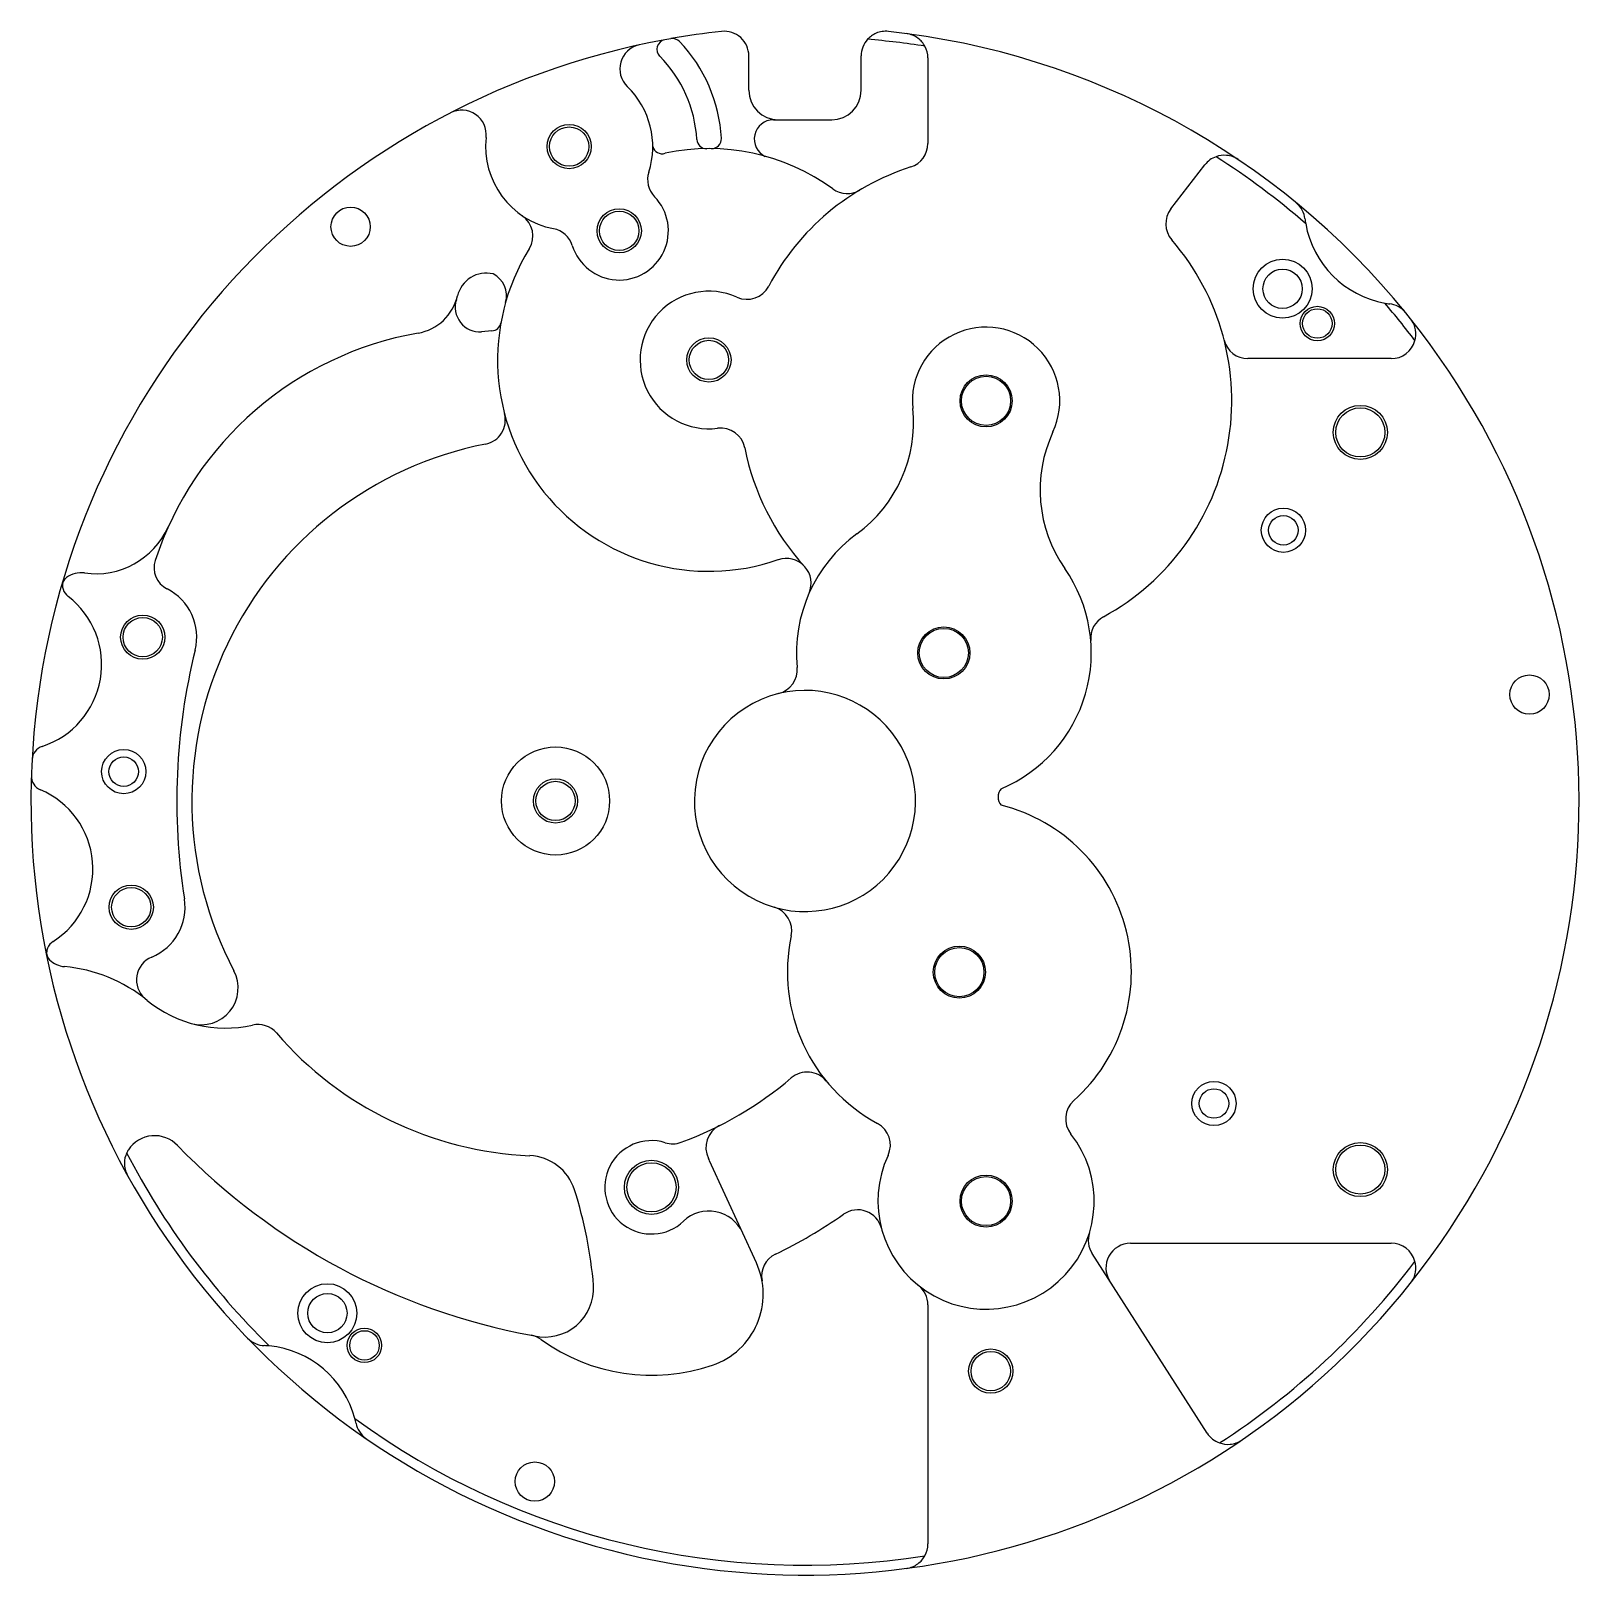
# Model space of a CAD drawing. Header units: millimetres. Extents: x -15.8 to 15.8, y -15.8 to 15.7.
import ezdxf

# ---------------------------------------------------------------- set-up
doc = ezdxf.new("R2010")
doc.units = ezdxf.units.MM

msp = doc.modelspace()

# ---------------------------------------------------------------- linework, layer by layer
at = {"color": 7, "linetype": 'Continuous', "lineweight": 25}
for p, q in [((-2.732, 15.511), (-2.852, 15.49)), ((-1.143, 14.46), (-1.143, 15.161)), ((1.143, 14.46), (1.143, 15.161)), ((2.5, 15.118), (2.5, 13.377)), ((-0.643, 13.86), (0.543, 13.86)), ((7.445, 12.048), (8.138, 12.945)), ((12.321, 9.811), (12.223, 9.933)), ((-6.37, 9.564), (-6.58, 9.549)), ((11.929, 9), (9.014, 9)), ((-0.012, 4.774), (-0.006, 4.767)), ((-0.989, -9.4), (-1.942, -7.32)), ((6.624, -9), (11.929, -9)), ((8.183, -12.861), (5.843, -9.208)), ((2.5, -10.251), (2.5, -15.118)), ((-5.571, -10.871), (-5.507, -10.883))]:
    msp.add_line(p, q, dxfattribs=at)
for centre, radius in [((-4.798, 13.315), 0.45), ((-4.798, 13.315), 0.4), ((-9.245, 11.685), 0.4), ((-3.78, 11.6), 0.45), ((-3.78, 11.6), 0.4), ((9.718, 10.422), 0.6), ((9.718, 10.422), 0.4), ((10.425, 9.715), 0.35), ((10.425, 9.715), 0.3), ((-1.955, 8.973), 0.45), ((-1.955, 8.973), 0.4), ((3.684, 8.141), 0.53), ((3.684, 8.141), 0.5), ((11.3, 7.5), 0.55), ((11.3, 7.5), 0.5), ((9.734, 5.508), 0.45), ((9.734, 5.508), 0.3), ((-13.476, 3.333), 0.45), ((-13.476, 3.333), 0.4), ((2.825, 3.012), 0.53), ((2.825, 3.012), 0.5), ((14.742, 2.164), 0.4), ((-13.863, 0.597), 0.45), ((-5.076, 0), 1.1), ((-13.863, 0.597), 0.3), ((-5.076, 0), 0.45), ((-5.076, 0), 0.4), ((-13.709, -2.162), 0.45), ((-13.709, -2.162), 0.4), ((3.141, -3.482), 0.53), ((3.141, -3.482), 0.5), ((8.322, -6.155), 0.45), ((8.322, -6.155), 0.3), ((11.3, -7.5), 0.55), ((11.3, -7.5), 0.5), ((-3.124, -7.861), 0.55), ((-3.124, -7.861), 0.5), ((3.684, -8.141), 0.53), ((3.684, -8.141), 0.5), ((-9.718, -10.422), 0.6), ((-9.718, -10.422), 0.4), ((-8.964, -11.078), 0.35), ((-8.964, -11.078), 0.3), ((3.78, -11.6), 0.45), ((3.78, -11.6), 0.4), ((-5.497, -13.849), 0.4)]:
    msp.add_circle(centre, radius, dxfattribs=at)
for centre, radius, start, end in [((0, 0), 15.75, 100.4329, 38.5319), ((-2.816, 15.293), 0.2, 100.4329, 224.9419), ((0, 0), 15.75, 96.1833, 99.9882), ((-2.697, 15.314), 0.2, 43.5835, 99.9882), ((-4.798, 13.315), 3.101, 3.1136, 43.5835), ((-1.643, 15.161), 0.5, 0, 96.1833), ((1.643, 15.161), 0.5, 137.6946, 180), ((0, 0), 15.55, 80.9758, 85.305), ((0, 0), 15.75, 39.0999, 83.8167), ((-3.268, 14.896), 0.5, 102.3752, 225.9418), ((-4.798, 13.315), 2.601, 3.2261, 44.9419), ((2, 15.118), 0.5, 0, 28.5862), ((-4.798, 13.315), 1.7, 342.2486, 45.9418), ((-0.543, 14.46), 0.6, 180, 270), ((0.543, 14.46), 0.6, 270, 0), ((-6.985, 13.556), 0.5, 353.6928, 117.2594), ((-0.643, 13.47), 0.39, 90, 244.8913), ((-4.798, 13.315), 1.7, 173.6928, 259.1522), ((-2.906, 13.37), 0.2, 196.0591, 287.2326), ((-1.955, 8.973), 4.3, 54.0951, 101.9733), ((-2.002, 13.472), 0.2, 183.2261, 270.6041), ((-1.902, 13.472), 0.2, 269.3288, 3.1136), ((2, 13.377), 0.5, 287.8337, 0), ((8.533, 12.639), 0.5, 109.8522, 142.3249), ((0, 0), 15.55, 49.07, 57.4626), ((-2.703, 12.644), 0.5, 162.2486, 224.1028), ((3.684, 8.141), 5, 107.8337, 152.183), ((-3.78, 11.6), 1, 197.298, 44.1028), ((0.86, 12.86), 0.5, 234.0951, 300.8953), ((7.841, 11.743), 0.5, 142.3249, 220.9077), ((-6.037, 11.497), 0.5, 328.2714, 55.7199), ((12.157, 12.097), 2, 190.0429, 259.6747), ((-5.212, 11.154), 0.5, 17.298, 79.1522), ((3.684, 8.141), 5, 298.5468, 40.9077), ((-1.955, 8.973), 4.3, 148.2714, 289.1261), ((-6.487, 10.141), 0.6, 76.456, 166.8741), ((-6.573, 10.279), 0.5, 344.2059, 63.0536), ((-1.18, 10.707), 0.5, 245.9414, 332.183), ((-8.046, 10.505), 1, 279.9216, 346.8741), ((-6.617, 10.047), 0.5, 162.2364, 274.3002), ((-1.955, 8.973), 1.4, 65.9414, 277.2798), ((0, 0), 15.55, 37.0436, 40.6476), ((-6.688, 2.744), 6.878, 99.9216, 161.7822), ((-6.385, 9.764), 0.2, 274.3002, 349.8733), ((3.684, 8.141), 1.5, 335.0721, 185.9102), ((9.014, 9.5), 0.5, 194.3065, 270), ((11.929, 9.5), 0.5, 270, 344.6541), ((-6.597, 7.752), 0.5, 281.0991, 14.7278), ((-0.593, 7.698), 2.8, 306.1094, 5.9102), ((-1.714, 7.088), 0.5, 11.0383, 97.2798), ((-5.076, 0), 7.4, 101.0991, 207.8231), ((7.584, 6.329), 2.8, 155.0721, 214.873), ((3.684, 8.141), 5, 191.0383, 222.3259), ((-14.434, 6.245), 1.622, 261.9302, 335.6796), ((2.825, 3.012), 3, 126.1094, 185.6108), ((-12.766, 4.745), 0.48, 161.7822, 243.2667), ((-0.382, 4.437), 0.5, 42.3259, 109.1261), ((-0.375, 4.43), 0.5, 336.1112, 42.4355), ((2.825, 3.012), 3, 292.9301, 34.873), ((-14.91, 4.386), 0.2, 126.2766, 187.6967), ((-14.81, 4.399), 0.3, 163.4567, 232.3751), ((-14.732, 4.144), 0.5, 81.9302, 126.2766), ((-16.062, 2.776), 1.75, 288.0166, 52.3751), ((-13.476, 3.333), 1.1, 346.1063, 63.2667), ((6.313, 3.31), 0.5, 118.5468, 184.8711), ((0, 0), 12.783, 166.1063, 188.9601), ((-0.658, 2.67), 0.5, 283.8408, 5.6108), ((0, 0), 2.25, 253.7638, 103.8408), ((0, 0), 2.25, 103.8408, 253.7638), ((-15.428, 0.826), 0.3, 108.0166, 176.935), ((-15.442, 0.504), 0.3, 178.1298, 247.0483), ((-16.241, -1.384), 1.75, 302.6897, 67.0483), ((4.179, 0.081), 0.25, 137.5753, 222.4219), ((3.141, -3.482), 3.5, 311.7236, 75.8989), ((-13.709, -2.162), 1.096, 292.2707, 8.9601), ((-0.769, -2.64), 0.5, 347.8467, 73.7638), ((3.141, -3.482), 3.5, 167.8467, 241.572), ((-15.134, -3.109), 0.3, 122.6897, 191.6081), ((-15.232, -3.09), 0.2, 169.0655, 226.4239), ((-15.025, -2.872), 0.5, 226.4239, 264.8935), ((-15.346, -6.458), 3.1, 50.77, 84.8935), ((-13.104, -3.639), 0.5, 112.2707, 228.7877), ((-12.284, -3.804), 0.75, 253.9996, 27.8231), ((-10.413, -0.565), 4.585, 228.7877, 229.5917), ((-11.8, -2.115), 2.507, 230.77, 282.7831), ((-11.134, -5.047), 0.5, 40.8038, 102.7831), ((-5.287, 0), 7.224, 220.8038, 267.5133), ((-5.076, 0), 7.4, 290.1903, 310.4124), ((0.045, -6.015), 0.5, 39.2831, 130.4124), ((5.804, -6.468), 0.5, 131.7236, 218.2893), ((-1.516, -7.052), 0.5, 116.7887, 206.7082), ((1.237, -7), 0.5, 335.0063, 61.572), ((-13.233, -7.449), 0.639, 43.1983, 146.67), ((-3.124, -7.861), 0.95, 72.7962, 313.4906), ((3.684, -8.141), 2.2, 155.0063, 38.2893), ((-13.349, -7.373), 0.5, 146.67, 155.0332), ((0, 0), 15.55, 207.4228, 225.4882), ((-3.084, 2.403), 13.505, 224.1949, 259.3908), ((-5.642, -8.216), 1, 17.7041, 87.6137), ((-2.695, -6.476), 0.5, 252.7962, 290.1903), ((-3.124, -7.861), 1.3, 24.6141, 26.7082), ((-13.084, -10.592), 8.812, 4.7586, 17.7041), ((-1.954, -9.094), 0.75, 24.6141, 133.4906), ((-5.076, 0), 10.25, 295.8853, 304.8772), ((1.071, -8.819), 0.5, 14.5472, 124.8772), ((6.264, -8.938), 0.5, 162.8229, 212.6412), ((6.624, -9.5), 0.5, 90, 212.6412), ((11.929, -9.5), 0.5, 15.3459, 90), ((-2.376, -10.035), 1.526, 288.9662, 24.6141), ((-0.383, -9.671), 0.5, 115.8853, 190.3491), ((0, 0), 15.55, 302.8573, 322.9564), ((-5.293, -9.915), 0.992, 257.5273, 3.1036), ((2, -10.251), 0.5, 0, 51.402), ((-5.663, -11.363), 0.5, 54.055, 79.3908), ((-3.124, -7.861), 3.825, 234.055, 288.9662), ((-11.093, -13.08), 2, 14.8835, 84.5152), ((0, 0), 15.55, 233.9105, 279.0242), ((8.604, -12.591), 0.5, 212.6412, 250.4677), ((2, -15.118), 0.5, 331.4138, 0)]:
    msp.add_arc(centre, radius, start, end, dxfattribs=at)
for points in [[(1.696, 15.658), (1.609, 15.668), (1.523, 15.653), (1.377, 15.592), (1.319, 15.548), (1.273, 15.498)], [(2.439, 15.358), (2.406, 15.418), (2.36, 15.474), (2.234, 15.567), (2.153, 15.602), (2.066, 15.614)], [(8.813, 13.053), (8.74, 13.103), (8.658, 13.13), (8.5, 13.144), (8.428, 13.133), (8.364, 13.109)], [(10.172, 11.849), (10.165, 11.906), (10.148, 11.964), (10.089, 12.076), (10.046, 12.13), (9.993, 12.174)], [(12.223, 9.933), (12.179, 9.986), (12.126, 10.029), (12.014, 10.089), (11.955, 10.106), (11.899, 10.114)], [(12.412, 9.368), (12.43, 9.434), (12.436, 9.507), (12.409, 9.661), (12.375, 9.743), (12.321, 9.811)], [(-13.803, -7.162), (-13.832, -7.224), (-13.85, -7.295), (-13.849, -7.452), (-13.83, -7.538), (-13.787, -7.614)], [(12.321, -9.811), (12.375, -9.743), (12.409, -9.662), (12.436, -9.507), (12.43, -9.434), (12.412, -9.368)], [(-11.341, -10.929), (-11.293, -10.979), (-11.236, -11.017), (-11.12, -11.067), (-11.06, -11.079), (-11.003, -11.082)], [(-9.136, -12.665), (-9.124, -12.721), (-9.102, -12.777), (-9.034, -12.884), (-8.987, -12.934), (-8.93, -12.973)], [(8.437, -13.062), (8.501, -13.085), (8.574, -13.096), (8.73, -13.081), (8.813, -13.054), (8.886, -13.004)], [(2.066, -15.614), (2.153, -15.602), (2.233, -15.568), (2.36, -15.474), (2.406, -15.418), (2.439, -15.358)]]:
    msp.add_open_spline(points, degree=3, knots=[0, 0, 0, 0, 0.5, 0.5, 1, 1, 1, 1], dxfattribs=at)
for points in [[(10.172, 11.849), (10.176, 11.816), (10.181, 11.782), (10.187, 11.748)], [(11.798, 10.129), (11.832, 10.123), (11.866, 10.118), (11.899, 10.114)], [(-10.901, -11.089), (-10.936, -11.086), (-10.97, -11.083), (-11.003, -11.082)], [(-9.136, -12.665), (-9.143, -12.632), (-9.151, -12.599), (-9.16, -12.566)]]:
    msp.add_open_spline(points, degree=3, dxfattribs=at)

doc.saveas('drawing.dxf')
